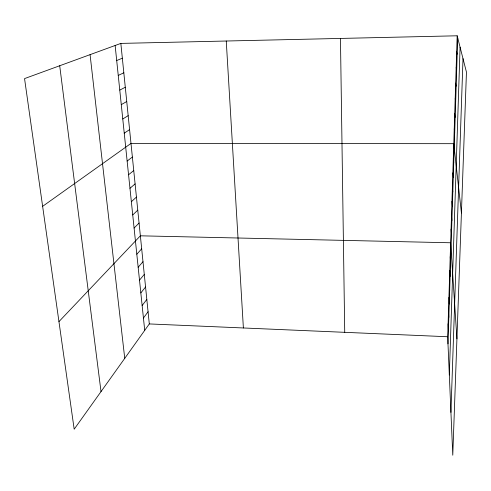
<?xml version="1.0" encoding="UTF-8"?>
<svg xmlns="http://www.w3.org/2000/svg" width="491" height="491" viewBox="0 0 491 491"><rect width="100%" height="100%" fill="white"/><g stroke="black" fill="none" stroke-linecap="round" stroke-linejoin="round"><path stroke-width="0.74" d="M457.17 35.788L466.45 72.091L452.776 455.212L447.682 336.746L457.17 35.788L120.841 43.404L24.55 78.597L74.178 429.202L149.307 323.931L120.841 43.404M447.988 343.86L457.71 37.887M449.326 374.989L460.085 47.191M450.934 412.379L463.007 58.625M143.433 318.027L148.073 311.754M142.138 305.543L146.821 299.442M140.825 292.924L145.557 286.996M139.505 280.165L144.28 274.414M138.161 267.257L142.991 261.691M136.811 254.209L141.684 248.827M58.951 321.623L140.365 235.815L450.646 242.775L456.931 338.858M134.092 228.051L139.07 223.049M132.736 214.954L137.762 210.142M131.355 201.703L136.437 197.094M129.968 188.305L135.099 183.898M128.562 174.753L133.742 170.555M127.138 161.048L132.374 157.065M42.631 206.337L130.993 143.415L453.77 143.685L461.423 212.996M124.241 133.165L129.593 129.618M122.768 118.975L128.176 115.661M121.277 104.62L126.739 101.539M119.773 90.099L125.291 87.257M118.245 75.405L123.824 72.809M116.705 60.534L122.345 58.196M149.307 323.931L447.682 336.746M456.667 51.782L457.189 54.188M456.17 67.58L456.679 70.281M455.679 83.182L456.176 86.171M455.194 98.587L455.679 101.858M454.709 113.808L455.182 117.349M59.706 65.751L101.017 391.591M454.236 128.838L454.697 132.644M90.074 54.648L124.745 358.35M115.139 45.491L144.716 330.369M453.31 158.354L453.745 162.674M452.849 172.85L453.279 177.411M452.401 187.169L452.812 191.969M451.953 201.316L452.358 206.355M451.511 215.297L451.904 220.563M451.076 229.119L451.462 234.606M450.21 256.683L450.572 262.605M226.253 41.017L243.383 327.97M449.774 270.424L450.13 276.556M449.345 284.001L449.688 290.341M448.921 297.417L449.259 303.96M448.504 310.68L448.829 317.419M448.093 323.79L448.406 330.719M340.459 38.433L344.731 332.327"/></g></svg>
